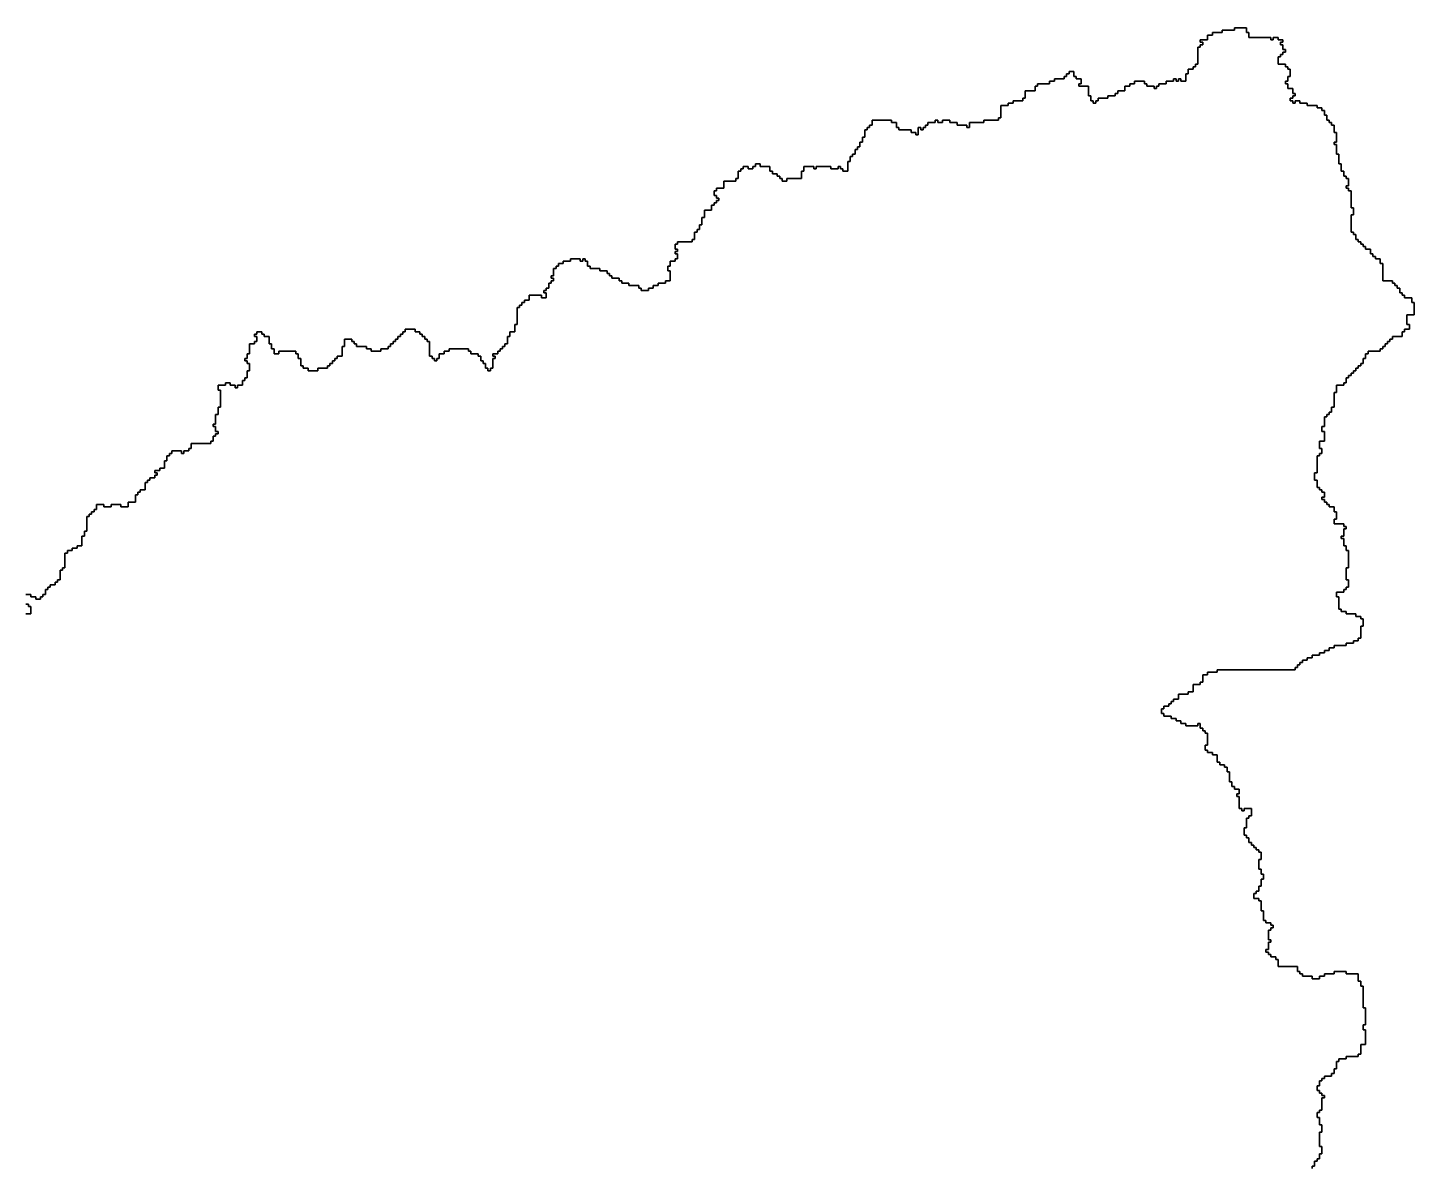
# Model space of a CAD drawing. Header units: inches. Extents: x -98695 to 376223, y 1122520 to 1501782.
# Drawn here: x -23376 to -5784, y 1321528 to 1335980 of the extents above; entities that cross this region are included whole.
import ezdxf

# ---------------------------------------------------------------- set-up
doc = ezdxf.new("R2010")
doc.units = ezdxf.units.IN
doc.header["$MEASUREMENT"] = 0
doc.layers.add('subs1', color=7, linetype='Continuous', true_color=0xc8dcf7)

msp = doc.modelspace()

# ---------------------------------------------------------------- linework, layer by layer
at = {"layer": 'subs1'}
for points in [[(-7080, 1321513, 0), (-7080, 1321543, 0), (-7049, 1321543, 0), (-7049, 1321605, 0), (-7018, 1321605, 0), (-7018, 1321636, 0), (-6987, 1321636, 0), (-6987, 1321698, 0), (-6956, 1321698, 0), (-6956, 1321790, 0), (-6987, 1321790, 0), (-6987, 1321975, 0), (-6956, 1321975, 0), (-6956, 1322068, 0), (-6987, 1322068, 0), (-6987, 1322160, 0), (-7018, 1322160, 0), (-7018, 1322222, 0), (-6987, 1322222, 0), (-6987, 1322253, 0), (-6956, 1322253, 0), (-6956, 1322407, 0), (-6925, 1322407, 0), (-6925, 1322438, 0), (-6956, 1322438, 0), (-6956, 1322469, 0), (-6987, 1322469, 0), (-6987, 1322500, 0), (-7018, 1322500, 0), (-7018, 1322561, 0), (-6987, 1322561, 0), (-6987, 1322623, 0), (-6956, 1322623, 0), (-6956, 1322654, 0), (-6925, 1322654, 0), (-6925, 1322685, 0), (-6833, 1322685, 0), (-6833, 1322716, 0), (-6802, 1322716, 0), (-6802, 1322777, 0), (-6771, 1322777, 0), (-6771, 1322870, 0), (-6740, 1322870, 0), (-6740, 1322901, 0), (-6648, 1322901, 0), (-6648, 1322932, 0), (-6494, 1322932, 0), (-6494, 1322962, 0), (-6463, 1322962, 0), (-6463, 1323086, 0), (-6401, 1323086, 0), (-6401, 1323271, 0), (-6432, 1323271, 0), (-6432, 1323333, 0), (-6401, 1323333, 0), (-6401, 1323548, 0), (-6432, 1323548, 0), (-6432, 1323826, 0), (-6463, 1323826, 0), (-6463, 1323888, 0), (-6494, 1323888, 0), (-6494, 1323980, 0), (-6648, 1323980, 0), (-6648, 1324011, 0), (-6802, 1324011, 0), (-6802, 1323980, 0), (-6925, 1323980, 0), (-6925, 1323950, 0), (-6987, 1323950, 0), (-6987, 1323919, 0), (-7080, 1323919, 0), (-7080, 1323950, 0), (-7203, 1323950, 0), (-7203, 1323980, 0), (-7234, 1323980, 0), (-7234, 1324011, 0), (-7265, 1324011, 0), (-7265, 1324073, 0), (-7512, 1324073, 0), (-7512, 1324165, 0), (-7542, 1324165, 0), (-7542, 1324196, 0), (-7604, 1324196, 0), (-7604, 1324227, 0), (-7635, 1324227, 0), (-7635, 1324258, 0), (-7666, 1324258, 0), (-7666, 1324289, 0), (-7635, 1324289, 0), (-7635, 1324381, 0), (-7604, 1324381, 0), (-7604, 1324412, 0), (-7635, 1324412, 0), (-7635, 1324536, 0), (-7604, 1324536, 0), (-7604, 1324566, 0), (-7573, 1324566, 0), (-7573, 1324597, 0), (-7604, 1324597, 0), (-7604, 1324628, 0), (-7666, 1324628, 0), (-7666, 1324659, 0), (-7697, 1324659, 0), (-7697, 1324782, 0), (-7728, 1324782, 0), (-7728, 1324906, 0), (-7758, 1324906, 0), (-7758, 1324937, 0), (-7820, 1324937, 0), (-7820, 1324998, 0), (-7789, 1324998, 0), (-7789, 1325029, 0), (-7758, 1325029, 0), (-7758, 1325091, 0), (-7728, 1325091, 0), (-7728, 1325183, 0), (-7697, 1325183, 0), (-7697, 1325245, 0), (-7728, 1325245, 0), (-7728, 1325307, 0), (-7758, 1325307, 0), (-7758, 1325430, 0), (-7728, 1325430, 0), (-7728, 1325523, 0), (-7758, 1325523, 0), (-7758, 1325554, 0), (-7789, 1325554, 0), (-7789, 1325584, 0), (-7820, 1325584, 0), (-7820, 1325615, 0), (-7851, 1325615, 0), (-7851, 1325646, 0), (-7882, 1325646, 0), (-7882, 1325708, 0), (-7913, 1325708, 0), (-7913, 1325739, 0), (-7943, 1325739, 0), (-7943, 1325831, 0), (-7913, 1325831, 0), (-7913, 1325955, 0), (-7882, 1325955, 0), (-7882, 1325985, 0), (-7851, 1325985, 0), (-7851, 1326078, 0), (-7943, 1326078, 0), (-7943, 1326047, 0), (-7974, 1326047, 0), (-7974, 1326078, 0), (-8005, 1326078, 0), (-8005, 1326232, 0), (-8036, 1326232, 0), (-8036, 1326263, 0), (-8005, 1326263, 0), (-8005, 1326325, 0), (-8067, 1326325, 0), (-8067, 1326356, 0), (-8098, 1326356, 0), (-8098, 1326417, 0), (-8129, 1326417, 0), (-8129, 1326541, 0), (-8159, 1326541, 0), (-8159, 1326602, 0), (-8190, 1326602, 0), (-8190, 1326633, 0), (-8252, 1326633, 0), (-8252, 1326664, 0), (-8283, 1326664, 0), (-8283, 1326757, 0), (-8344, 1326757, 0), (-8344, 1326787, 0), (-8406, 1326787, 0), (-8406, 1326818, 0), (-8437, 1326818, 0), (-8437, 1326880, 0), (-8406, 1326880, 0), (-8406, 1327034, 0), (-8437, 1327034, 0), (-8437, 1327065, 0), (-8468, 1327065, 0), (-8468, 1327096, 0), (-8499, 1327096, 0), (-8499, 1327158, 0), (-8530, 1327158, 0), (-8530, 1327127, 0), (-8684, 1327127, 0), (-8684, 1327158, 0), (-8745, 1327158, 0), (-8745, 1327188, 0), (-8807, 1327188, 0), (-8807, 1327219, 0), (-8869, 1327219, 0), (-8869, 1327250, 0), (-8961, 1327250, 0), (-8961, 1327281, 0), (-8992, 1327281, 0), (-8992, 1327343, 0), (-8961, 1327343, 0), (-8961, 1327374, 0), (-8900, 1327374, 0), (-8900, 1327404, 0), (-8869, 1327404, 0), (-8869, 1327435, 0), (-8838, 1327435, 0), (-8838, 1327466, 0), (-8776, 1327466, 0), (-8776, 1327528, 0), (-8653, 1327528, 0), (-8653, 1327559, 0), (-8591, 1327559, 0), (-8591, 1327651, 0), (-8499, 1327651, 0), (-8499, 1327682, 0), (-8468, 1327682, 0), (-8468, 1327775, 0), (-8406, 1327775, 0), (-8406, 1327805, 0), (-8283, 1327805, 0), (-8283, 1327836, 0), (-7296, 1327836, 0), (-7296, 1327867, 0), (-7265, 1327867, 0), (-7265, 1327898, 0), (-7234, 1327898, 0), (-7234, 1327929, 0), (-7203, 1327929, 0), (-7203, 1327960, 0), (-7141, 1327960, 0), (-7141, 1327990, 0), (-7080, 1327990, 0), (-7080, 1328021, 0), (-6987, 1328021, 0), (-6987, 1328052, 0), (-6925, 1328052, 0), (-6925, 1328083, 0), (-6864, 1328083, 0), (-6864, 1328114, 0), (-6802, 1328114, 0), (-6802, 1328145, 0), (-6648, 1328145, 0), (-6648, 1328176, 0), (-6555, 1328176, 0), (-6555, 1328206, 0), (-6494, 1328206, 0), (-6494, 1328237, 0), (-6463, 1328237, 0), (-6463, 1328391, 0), (-6432, 1328391, 0), (-6432, 1328484, 0), (-6463, 1328484, 0), (-6463, 1328515, 0), (-6524, 1328515, 0), (-6524, 1328546, 0), (-6648, 1328546, 0), (-6648, 1328577, 0), (-6710, 1328577, 0), (-6710, 1328607, 0), (-6740, 1328607, 0), (-6740, 1328762, 0), (-6771, 1328762, 0), (-6771, 1328823, 0), (-6679, 1328823, 0), (-6679, 1328854, 0), (-6648, 1328854, 0), (-6648, 1328885, 0), (-6617, 1328885, 0), (-6617, 1328978, 0), (-6648, 1328978, 0), (-6648, 1329132, 0), (-6617, 1329132, 0), (-6617, 1329348, 0), (-6648, 1329348, 0), (-6648, 1329409, 0), (-6679, 1329409, 0), (-6679, 1329502, 0), (-6710, 1329502, 0), (-6710, 1329533, 0), (-6679, 1329533, 0), (-6679, 1329625, 0), (-6648, 1329625, 0), (-6648, 1329656, 0), (-6679, 1329656, 0), (-6679, 1329687, 0), (-6802, 1329687, 0), (-6802, 1329749, 0), (-6771, 1329749, 0), (-6771, 1329841, 0), (-6802, 1329841, 0), (-6802, 1329903, 0), (-6864, 1329903, 0), (-6864, 1329934, 0), (-6895, 1329934, 0), (-6895, 1329965, 0), (-6925, 1329965, 0), (-6925, 1329995, 0), (-6956, 1329995, 0), (-6956, 1330026, 0), (-6925, 1330026, 0), (-6925, 1330088, 0), (-6956, 1330088, 0), (-6956, 1330119, 0), (-6987, 1330119, 0), (-6987, 1330150, 0), (-7018, 1330150, 0), (-7018, 1330242, 0), (-7049, 1330242, 0), (-7049, 1330335, 0), (-7018, 1330335, 0), (-7018, 1330551, 0), (-6987, 1330551, 0), (-6987, 1330582, 0), (-6956, 1330582, 0), (-6956, 1330643, 0), (-6987, 1330643, 0), (-6987, 1330736, 0), (-6925, 1330736, 0), (-6925, 1330859, 0), (-6956, 1330859, 0), (-6956, 1330921, 0), (-6925, 1330921, 0), (-6925, 1331044, 0), (-6895, 1331044, 0), (-6895, 1331075, 0), (-6864, 1331075, 0), (-6864, 1331106, 0), (-6833, 1331106, 0), (-6833, 1331168, 0), (-6802, 1331168, 0), (-6802, 1331353, 0), (-6771, 1331353, 0), (-6771, 1331445, 0), (-6679, 1331445, 0), (-6679, 1331476, 0), (-6648, 1331476, 0), (-6648, 1331538, 0), (-6617, 1331538, 0), (-6617, 1331569, 0), (-6586, 1331569, 0), (-6586, 1331600, 0), (-6555, 1331600, 0), (-6555, 1331630, 0), (-6524, 1331630, 0), (-6524, 1331661, 0), (-6494, 1331661, 0), (-6494, 1331692, 0), (-6463, 1331692, 0), (-6463, 1331723, 0), (-6432, 1331723, 0), (-6432, 1331785, 0), (-6401, 1331785, 0), (-6401, 1331846, 0), (-6370, 1331846, 0), (-6370, 1331877, 0), (-6216, 1331877, 0), (-6216, 1331908, 0), (-6185, 1331908, 0), (-6185, 1331939, 0), (-6154, 1331939, 0), (-6154, 1331970, 0), (-6123, 1331970, 0), (-6123, 1332001, 0), (-6093, 1332001, 0), (-6093, 1332031, 0), (-6062, 1332031, 0), (-6062, 1332062, 0), (-5938, 1332062, 0), (-5938, 1332124, 0), (-5908, 1332124, 0), (-5908, 1332155, 0), (-5846, 1332155, 0), (-5846, 1332216, 0), (-5877, 1332216, 0), (-5877, 1332340, 0), (-5784, 1332340, 0), (-5784, 1332494, 0), (-5815, 1332494, 0), (-5815, 1332556, 0), (-5908, 1332556, 0), (-5908, 1332587, 0), (-5938, 1332587, 0), (-5938, 1332617, 0), (-5969, 1332617, 0), (-5969, 1332679, 0), (-6000, 1332679, 0), (-6000, 1332710, 0), (-6031, 1332710, 0), (-6031, 1332741, 0), (-6062, 1332741, 0), (-6062, 1332772, 0), (-6185, 1332772, 0), (-6185, 1332988, 0), (-6216, 1332988, 0), (-6216, 1333049, 0), (-6278, 1333049, 0), (-6278, 1333080, 0), (-6309, 1333080, 0), (-6309, 1333111, 0), (-6339, 1333111, 0), (-6339, 1333173, 0), (-6401, 1333173, 0), (-6401, 1333204, 0), (-6432, 1333204, 0), (-6432, 1333234, 0), (-6463, 1333234, 0), (-6463, 1333265, 0), (-6494, 1333265, 0), (-6494, 1333296, 0), (-6524, 1333296, 0), (-6524, 1333358, 0), (-6555, 1333358, 0), (-6555, 1333389, 0), (-6586, 1333389, 0), (-6586, 1333605, 0), (-6555, 1333605, 0), (-6555, 1333697, 0), (-6586, 1333697, 0), (-6586, 1333913, 0), (-6617, 1333913, 0), (-6617, 1333944, 0), (-6648, 1333944, 0), (-6648, 1333975, 0), (-6617, 1333975, 0), (-6617, 1334067, 0), (-6648, 1334067, 0), (-6648, 1334098, 0), (-6679, 1334098, 0), (-6679, 1334160, 0), (-6710, 1334160, 0), (-6710, 1334252, 0), (-6740, 1334252, 0), (-6740, 1334376, 0), (-6771, 1334376, 0), (-6771, 1334499, 0), (-6802, 1334499, 0), (-6802, 1334530, 0), (-6771, 1334530, 0), (-6771, 1334653, 0), (-6802, 1334653, 0), (-6802, 1334746, 0), (-6833, 1334746, 0), (-6833, 1334777, 0), (-6864, 1334777, 0), (-6864, 1334808, 0), (-6895, 1334808, 0), (-6895, 1334869, 0), (-6925, 1334869, 0), (-6925, 1334931, 0), (-6956, 1334931, 0), (-6956, 1334962, 0), (-7018, 1334962, 0), (-7018, 1334993, 0), (-7141, 1334993, 0), (-7141, 1335024, 0), (-7234, 1335024, 0), (-7234, 1335054, 0), (-7296, 1335054, 0), (-7296, 1335024, 0), (-7326, 1335024, 0), (-7326, 1335054, 0), (-7357, 1335054, 0), (-7357, 1335085, 0), (-7326, 1335085, 0), (-7326, 1335116, 0), (-7296, 1335116, 0), (-7296, 1335147, 0), (-7326, 1335147, 0), (-7326, 1335209, 0), (-7388, 1335209, 0), (-7388, 1335270, 0), (-7419, 1335270, 0), (-7419, 1335301, 0), (-7388, 1335301, 0), (-7388, 1335363, 0), (-7357, 1335363, 0), (-7357, 1335455, 0), (-7388, 1335455, 0), (-7388, 1335486, 0), (-7419, 1335486, 0), (-7419, 1335517, 0), (-7512, 1335517, 0), (-7512, 1335610, 0), (-7481, 1335610, 0), (-7481, 1335640, 0), (-7450, 1335640, 0), (-7450, 1335671, 0), (-7419, 1335671, 0), (-7419, 1335702, 0), (-7450, 1335702, 0), (-7450, 1335764, 0), (-7481, 1335764, 0), (-7481, 1335795, 0), (-7450, 1335795, 0), (-7450, 1335826, 0), (-7512, 1335826, 0), (-7512, 1335856, 0), (-7573, 1335856, 0), (-7573, 1335826, 0), (-7604, 1335826, 0), (-7604, 1335856, 0), (-7882, 1335856, 0), (-7882, 1335918, 0), (-7913, 1335918, 0), (-7913, 1335980, 0), (-8067, 1335980, 0), (-8067, 1335949, 0), (-8221, 1335949, 0), (-8221, 1335918, 0), (-8344, 1335918, 0), (-8344, 1335887, 0), (-8406, 1335887, 0), (-8406, 1335826, 0), (-8499, 1335826, 0), (-8499, 1335795, 0), (-8468, 1335795, 0), (-8468, 1335764, 0), (-8499, 1335764, 0), (-8499, 1335733, 0), (-8530, 1335733, 0), (-8530, 1335517, 0), (-8560, 1335517, 0), (-8560, 1335486, 0), (-8591, 1335486, 0), (-8591, 1335455, 0), (-8653, 1335455, 0), (-8653, 1335394, 0), (-8684, 1335394, 0), (-8684, 1335301, 0), (-8745, 1335301, 0), (-8745, 1335332, 0), (-8776, 1335332, 0), (-8776, 1335301, 0), (-8807, 1335301, 0), (-8807, 1335332, 0), (-8838, 1335332, 0), (-8838, 1335301, 0), (-8931, 1335301, 0), (-8931, 1335270, 0), (-9023, 1335270, 0), (-9023, 1335239, 0), (-9054, 1335239, 0), (-9054, 1335209, 0), (-9085, 1335209, 0), (-9085, 1335239, 0), (-9177, 1335239, 0), (-9177, 1335270, 0), (-9208, 1335270, 0), (-9208, 1335301, 0), (-9332, 1335301, 0), (-9332, 1335270, 0), (-9393, 1335270, 0), (-9393, 1335239, 0), (-9455, 1335239, 0), (-9455, 1335178, 0), (-9547, 1335178, 0), (-9547, 1335147, 0), (-9578, 1335147, 0), (-9578, 1335116, 0), (-9671, 1335116, 0), (-9671, 1335085, 0), (-9794, 1335085, 0), (-9794, 1335054, 0), (-9825, 1335054, 0), (-9825, 1335024, 0), (-9856, 1335024, 0), (-9856, 1335054, 0), (-9887, 1335054, 0), (-9887, 1335116, 0), (-9918, 1335116, 0), (-9918, 1335239, 0), (-10041, 1335239, 0), (-10041, 1335270, 0), (-10010, 1335270, 0), (-10010, 1335332, 0), (-10072, 1335332, 0), (-10072, 1335363, 0), (-10103, 1335363, 0), (-10103, 1335425, 0), (-10164, 1335425, 0), (-10164, 1335394, 0), (-10195, 1335394, 0), (-10195, 1335363, 0), (-10226, 1335363, 0), (-10226, 1335332, 0), (-10349, 1335332, 0), (-10349, 1335301, 0), (-10411, 1335301, 0), (-10411, 1335270, 0), (-10565, 1335270, 0), (-10565, 1335239, 0), (-10596, 1335239, 0), (-10596, 1335178, 0), (-10720, 1335178, 0), (-10720, 1335085, 0), (-10750, 1335085, 0), (-10750, 1335054, 0), (-10874, 1335054, 0), (-10874, 1335024, 0), (-10936, 1335024, 0), (-10936, 1334993, 0), (-11028, 1334993, 0), (-11028, 1334838, 0), (-11059, 1334838, 0), (-11059, 1334808, 0), (-11244, 1334808, 0), (-11244, 1334777, 0), (-11429, 1334777, 0), (-11429, 1334715, 0), (-11460, 1334715, 0), (-11460, 1334746, 0), (-11583, 1334746, 0), (-11583, 1334777, 0), (-11676, 1334777, 0), (-11676, 1334808, 0), (-11768, 1334808, 0), (-11768, 1334777, 0), (-11830, 1334777, 0), (-11830, 1334808, 0), (-11861, 1334808, 0), (-11861, 1334777, 0), (-11954, 1334777, 0), (-11954, 1334746, 0), (-11984, 1334746, 0), (-11984, 1334715, 0), (-12015, 1334715, 0), (-12015, 1334684, 0), (-12046, 1334684, 0), (-12046, 1334715, 0), (-12077, 1334715, 0), (-12077, 1334623, 0), (-12108, 1334623, 0), (-12108, 1334653, 0), (-12169, 1334653, 0), (-12169, 1334684, 0), (-12324, 1334684, 0), (-12324, 1334715, 0), (-12355, 1334715, 0), (-12355, 1334777, 0), (-12416, 1334777, 0), (-12416, 1334808, 0), (-12663, 1334808, 0), (-12663, 1334746, 0), (-12694, 1334746, 0), (-12694, 1334715, 0), (-12725, 1334715, 0), (-12725, 1334684, 0), (-12756, 1334684, 0), (-12756, 1334592, 0), (-12786, 1334592, 0), (-12786, 1334530, 0), (-12817, 1334530, 0), (-12817, 1334468, 0), (-12848, 1334468, 0), (-12848, 1334437, 0), (-12879, 1334437, 0), (-12879, 1334376, 0), (-12910, 1334376, 0), (-12910, 1334345, 0), (-12941, 1334345, 0), (-12941, 1334283, 0), (-12971, 1334283, 0), (-12971, 1334160, 0), (-13033, 1334160, 0), (-13033, 1334191, 0), (-13064, 1334191, 0), (-13064, 1334221, 0), (-13095, 1334221, 0), (-13095, 1334191, 0), (-13187, 1334191, 0), (-13187, 1334221, 0), (-13372, 1334221, 0), (-13372, 1334191, 0), (-13403, 1334191, 0), (-13403, 1334221, 0), (-13527, 1334221, 0), (-13527, 1334160, 0), (-13558, 1334160, 0), (-13558, 1334067, 0), (-13743, 1334067, 0), (-13743, 1334036, 0), (-13804, 1334036, 0), (-13804, 1334067, 0), (-13835, 1334067, 0), (-13835, 1334098, 0), (-13866, 1334098, 0), (-13866, 1334129, 0), (-13928, 1334129, 0), (-13928, 1334160, 0), (-13959, 1334160, 0), (-13959, 1334221, 0), (-14082, 1334221, 0), (-14082, 1334252, 0), (-14144, 1334252, 0), (-14144, 1334221, 0), (-14174, 1334221, 0), (-14174, 1334191, 0), (-14236, 1334191, 0), (-14236, 1334221, 0), (-14298, 1334221, 0), (-14298, 1334191, 0), (-14329, 1334191, 0), (-14329, 1334160, 0), (-14360, 1334160, 0), (-14360, 1334067, 0), (-14390, 1334067, 0), (-14390, 1334036, 0), (-14545, 1334036, 0), (-14545, 1333944, 0), (-14637, 1333944, 0), (-14637, 1333913, 0), (-14668, 1333913, 0), (-14668, 1333851, 0), (-14637, 1333851, 0), (-14637, 1333820, 0), (-14606, 1333820, 0), (-14606, 1333790, 0), (-14637, 1333790, 0), (-14637, 1333759, 0), (-14668, 1333759, 0), (-14668, 1333728, 0), (-14699, 1333728, 0), (-14699, 1333666, 0), (-14791, 1333666, 0), (-14791, 1333574, 0), (-14822, 1333574, 0), (-14822, 1333481, 0), (-14853, 1333481, 0), (-14853, 1333419, 0), (-14884, 1333419, 0), (-14884, 1333389, 0), (-14915, 1333389, 0), (-14915, 1333296, 0), (-14946, 1333296, 0), (-14946, 1333265, 0), (-15131, 1333265, 0), (-15131, 1333234, 0), (-15162, 1333234, 0), (-15162, 1333173, 0), (-15131, 1333173, 0), (-15131, 1333142, 0), (-15162, 1333142, 0), (-15162, 1333111, 0), (-15131, 1333111, 0), (-15131, 1333049, 0), (-15162, 1333049, 0), (-15162, 1333018, 0), (-15223, 1333018, 0), (-15223, 1332957, 0), (-15254, 1332957, 0), (-15254, 1332895, 0), (-15223, 1332895, 0), (-15223, 1332772, 0), (-15285, 1332772, 0), (-15285, 1332741, 0), (-15378, 1332741, 0), (-15378, 1332710, 0), (-15439, 1332710, 0), (-15439, 1332679, 0), (-15501, 1332679, 0), (-15501, 1332648, 0), (-15593, 1332648, 0), (-15593, 1332679, 0), (-15624, 1332679, 0), (-15624, 1332710, 0), (-15748, 1332710, 0), (-15748, 1332741, 0), (-15840, 1332741, 0), (-15840, 1332772, 0), (-15871, 1332772, 0), (-15871, 1332803, 0), (-15964, 1332803, 0), (-15964, 1332833, 0), (-15994, 1332833, 0), (-15994, 1332864, 0), (-16025, 1332864, 0), (-16025, 1332895, 0), (-16118, 1332895, 0), (-16118, 1332926, 0), (-16241, 1332926, 0), (-16241, 1332957, 0), (-16272, 1332957, 0), (-16272, 1333018, 0), (-16303, 1333018, 0), (-16303, 1333049, 0), (-16334, 1333049, 0), (-16334, 1333018, 0), (-16365, 1333018, 0), (-16365, 1333049, 0), (-16488, 1333049, 0), (-16488, 1333018, 0), (-16581, 1333018, 0), (-16581, 1332988, 0), (-16642, 1332988, 0), (-16642, 1332957, 0), (-16673, 1332957, 0), (-16673, 1332926, 0), (-16704, 1332926, 0), (-16704, 1332833, 0), (-16735, 1332833, 0), (-16735, 1332803, 0), (-16704, 1332803, 0), (-16704, 1332772, 0), (-16735, 1332772, 0), (-16735, 1332741, 0), (-16766, 1332741, 0), (-16766, 1332679, 0), (-16796, 1332679, 0), (-16796, 1332648, 0), (-16827, 1332648, 0), (-16827, 1332617, 0), (-16796, 1332617, 0), (-16796, 1332556, 0), (-16858, 1332556, 0), (-16858, 1332587, 0), (-17012, 1332587, 0), (-17012, 1332525, 0), (-17074, 1332525, 0), (-17074, 1332494, 0), (-17105, 1332494, 0), (-17105, 1332463, 0), (-17136, 1332463, 0), (-17136, 1332432, 0), (-17167, 1332432, 0), (-17167, 1332216, 0), (-17197, 1332216, 0), (-17197, 1332124, 0), (-17259, 1332124, 0), (-17259, 1332062, 0), (-17290, 1332062, 0), (-17290, 1331970, 0), (-17321, 1331970, 0), (-17321, 1331939, 0), (-17352, 1331939, 0), (-17352, 1331908, 0), (-17383, 1331908, 0), (-17383, 1331877, 0), (-17413, 1331877, 0), (-17413, 1331846, 0), (-17475, 1331846, 0), (-17475, 1331815, 0), (-17444, 1331815, 0), (-17444, 1331785, 0), (-17475, 1331785, 0), (-17475, 1331661, 0), (-17506, 1331661, 0), (-17506, 1331630, 0), (-17537, 1331630, 0), (-17537, 1331661, 0), (-17568, 1331661, 0), (-17568, 1331723, 0), (-17598, 1331723, 0), (-17598, 1331754, 0), (-17629, 1331754, 0), (-17629, 1331815, 0), (-17660, 1331815, 0), (-17660, 1331846, 0), (-17753, 1331846, 0), (-17753, 1331877, 0), (-17784, 1331877, 0), (-17784, 1331908, 0), (-18030, 1331908, 0), (-18030, 1331877, 0), (-18092, 1331877, 0), (-18092, 1331846, 0), (-18154, 1331846, 0), (-18154, 1331785, 0), (-18185, 1331785, 0), (-18185, 1331754, 0), (-18215, 1331754, 0), (-18215, 1331785, 0), (-18246, 1331785, 0), (-18246, 1331815, 0), (-18277, 1331815, 0), (-18277, 1332001, 0), (-18308, 1332001, 0), (-18308, 1332031, 0), (-18339, 1332031, 0), (-18339, 1332062, 0), (-18370, 1332062, 0), (-18370, 1332093, 0), (-18401, 1332093, 0), (-18401, 1332124, 0), (-18462, 1332124, 0), (-18462, 1332155, 0), (-18586, 1332155, 0), (-18586, 1332124, 0), (-18616, 1332124, 0), (-18616, 1332093, 0), (-18647, 1332093, 0), (-18647, 1332062, 0), (-18678, 1332062, 0), (-18678, 1332031, 0), (-18709, 1332031, 0), (-18709, 1332001, 0), (-18740, 1332001, 0), (-18740, 1331970, 0), (-18771, 1331970, 0), (-18771, 1331939, 0), (-18802, 1331939, 0), (-18802, 1331908, 0), (-18894, 1331908, 0), (-18894, 1331877, 0), (-19017, 1331877, 0), (-19017, 1331908, 0), (-19079, 1331908, 0), (-19079, 1331939, 0), (-19203, 1331939, 0), (-19203, 1331970, 0), (-19233, 1331970, 0), (-19233, 1332001, 0), (-19264, 1332001, 0), (-19264, 1332031, 0), (-19357, 1332031, 0), (-19357, 1331939, 0), (-19388, 1331939, 0), (-19388, 1331815, 0), (-19449, 1331815, 0), (-19449, 1331785, 0), (-19480, 1331785, 0), (-19480, 1331754, 0), (-19511, 1331754, 0), (-19511, 1331723, 0), (-19542, 1331723, 0), (-19542, 1331692, 0), (-19573, 1331692, 0), (-19573, 1331661, 0), (-19696, 1331661, 0), (-19696, 1331630, 0), (-19819, 1331630, 0), (-19819, 1331661, 0), (-19881, 1331661, 0), (-19881, 1331692, 0), (-19912, 1331692, 0), (-19912, 1331785, 0), (-19943, 1331785, 0), (-19943, 1331846, 0), (-19974, 1331846, 0), (-19974, 1331877, 0), (-20190, 1331877, 0), (-20190, 1331846, 0), (-20251, 1331846, 0), (-20251, 1331908, 0), (-20282, 1331908, 0), (-20282, 1331970, 0), (-20313, 1331970, 0), (-20313, 1332062, 0), (-20375, 1332062, 0), (-20375, 1332093, 0), (-20406, 1332093, 0), (-20406, 1332124, 0), (-20467, 1332124, 0), (-20467, 1332093, 0), (-20498, 1332093, 0), (-20498, 1332062, 0), (-20467, 1332062, 0), (-20467, 1332001, 0), (-20498, 1332001, 0), (-20498, 1331970, 0), (-20560, 1331970, 0), (-20560, 1331846, 0), (-20591, 1331846, 0), (-20591, 1331785, 0), (-20621, 1331785, 0), (-20621, 1331754, 0), (-20591, 1331754, 0), (-20591, 1331723, 0), (-20560, 1331723, 0), (-20560, 1331630, 0), (-20591, 1331630, 0), (-20591, 1331538, 0), (-20621, 1331538, 0), (-20621, 1331507, 0), (-20652, 1331507, 0), (-20652, 1331445, 0), (-20714, 1331445, 0), (-20714, 1331414, 0), (-20745, 1331414, 0), (-20745, 1331445, 0), (-20807, 1331445, 0), (-20807, 1331476, 0), (-20868, 1331476, 0), (-20868, 1331445, 0), (-20961, 1331445, 0), (-20961, 1331384, 0), (-20930, 1331384, 0), (-20930, 1331168, 0), (-20961, 1331168, 0), (-20961, 1331075, 0), (-20992, 1331075, 0), (-20992, 1330952, 0), (-21022, 1330952, 0), (-21022, 1330921, 0), (-20992, 1330921, 0), (-20992, 1330859, 0), (-20961, 1330859, 0), (-20961, 1330828, 0), (-20992, 1330828, 0), (-20992, 1330798, 0), (-21022, 1330798, 0), (-21022, 1330736, 0), (-21053, 1330736, 0), (-21053, 1330705, 0), (-21300, 1330705, 0), (-21300, 1330643, 0), (-21331, 1330643, 0), (-21331, 1330612, 0), (-21393, 1330612, 0), (-21393, 1330582, 0), (-21423, 1330582, 0), (-21423, 1330612, 0), (-21547, 1330612, 0), (-21547, 1330582, 0), (-21578, 1330582, 0), (-21578, 1330551, 0), (-21609, 1330551, 0), (-21609, 1330489, 0), (-21639, 1330489, 0), (-21639, 1330396, 0), (-21701, 1330396, 0), (-21701, 1330366, 0), (-21763, 1330366, 0), (-21763, 1330335, 0), (-21732, 1330335, 0), (-21732, 1330304, 0), (-21763, 1330304, 0), (-21763, 1330273, 0), (-21825, 1330273, 0), (-21825, 1330242, 0), (-21855, 1330242, 0), (-21855, 1330211, 0), (-21886, 1330211, 0), (-21886, 1330119, 0), (-21948, 1330119, 0), (-21948, 1330088, 0), (-21979, 1330088, 0), (-21979, 1330057, 0), (-22010, 1330057, 0), (-22010, 1329965, 0), (-22102, 1329965, 0), (-22102, 1329903, 0), (-22195, 1329903, 0), (-22195, 1329934, 0), (-22318, 1329934, 0), (-22318, 1329903, 0), (-22411, 1329903, 0), (-22411, 1329934, 0), (-22503, 1329934, 0), (-22503, 1329872, 0), (-22534, 1329872, 0), (-22534, 1329841, 0), (-22565, 1329841, 0), (-22565, 1329810, 0), (-22596, 1329810, 0), (-22596, 1329780, 0), (-22627, 1329780, 0), (-22627, 1329594, 0), (-22657, 1329594, 0), (-22657, 1329533, 0), (-22688, 1329533, 0), (-22688, 1329409, 0), (-22750, 1329409, 0), (-22750, 1329379, 0), (-22812, 1329379, 0), (-22812, 1329348, 0), (-22873, 1329348, 0), (-22873, 1329317, 0), (-22904, 1329317, 0), (-22904, 1329132, 0), (-22935, 1329132, 0), (-22935, 1329101, 0), (-22966, 1329101, 0), (-22966, 1328978, 0), (-22997, 1328978, 0), (-22997, 1328947, 0), (-23028, 1328947, 0), (-23028, 1328916, 0), (-23089, 1328916, 0), (-23089, 1328885, 0), (-23120, 1328885, 0), (-23120, 1328854, 0), (-23151, 1328854, 0), (-23151, 1328792, 0), (-23182, 1328792, 0), (-23182, 1328762, 0), (-23213, 1328762, 0), (-23213, 1328731, 0), (-23274, 1328731, 0), (-23274, 1328762, 0), (-23336, 1328762, 0), (-23336, 1328792, 0), (-23398, 1328792, 0)], [(-23398, 1328792, 0), (-23336, 1328792, 0), (-23336, 1328762, 0), (-23274, 1328762, 0), (-23274, 1328731, 0), (-23213, 1328731, 0), (-23213, 1328762, 0), (-23182, 1328762, 0), (-23182, 1328792, 0), (-23151, 1328792, 0), (-23151, 1328854, 0), (-23120, 1328854, 0), (-23120, 1328885, 0), (-23089, 1328885, 0), (-23089, 1328916, 0), (-23028, 1328916, 0), (-23028, 1328947, 0), (-22997, 1328947, 0), (-22997, 1328978, 0), (-22966, 1328978, 0), (-22966, 1329101, 0), (-22935, 1329101, 0), (-22935, 1329132, 0), (-22904, 1329132, 0), (-22904, 1329317, 0), (-22873, 1329317, 0), (-22873, 1329348, 0), (-22812, 1329348, 0), (-22812, 1329379, 0), (-22750, 1329379, 0), (-22750, 1329409, 0), (-22688, 1329409, 0), (-22688, 1329533, 0), (-22657, 1329533, 0), (-22657, 1329594, 0), (-22627, 1329594, 0), (-22627, 1329780, 0), (-22596, 1329780, 0), (-22596, 1329810, 0), (-22565, 1329810, 0), (-22565, 1329841, 0), (-22534, 1329841, 0), (-22534, 1329872, 0), (-22503, 1329872, 0), (-22503, 1329934, 0), (-22411, 1329934, 0), (-22411, 1329903, 0), (-22318, 1329903, 0), (-22318, 1329934, 0), (-22195, 1329934, 0), (-22195, 1329903, 0), (-22102, 1329903, 0), (-22102, 1329965, 0), (-22010, 1329965, 0), (-22010, 1330057, 0), (-21979, 1330057, 0), (-21979, 1330088, 0), (-21948, 1330088, 0), (-21948, 1330119, 0), (-21886, 1330119, 0), (-21886, 1330211, 0), (-21855, 1330211, 0), (-21855, 1330242, 0), (-21825, 1330242, 0), (-21825, 1330273, 0), (-21763, 1330273, 0), (-21763, 1330304, 0), (-21732, 1330304, 0), (-21732, 1330335, 0), (-21763, 1330335, 0), (-21763, 1330366, 0), (-21701, 1330366, 0), (-21701, 1330396, 0), (-21639, 1330396, 0), (-21639, 1330489, 0), (-21609, 1330489, 0), (-21609, 1330551, 0), (-21578, 1330551, 0), (-21578, 1330582, 0), (-21547, 1330582, 0), (-21547, 1330612, 0), (-21423, 1330612, 0), (-21423, 1330582, 0), (-21393, 1330582, 0), (-21393, 1330612, 0), (-21331, 1330612, 0), (-21331, 1330643, 0), (-21300, 1330643, 0), (-21300, 1330705, 0), (-21053, 1330705, 0), (-21053, 1330736, 0), (-21022, 1330736, 0), (-21022, 1330798, 0), (-20992, 1330798, 0), (-20992, 1330828, 0), (-20961, 1330828, 0), (-20961, 1330859, 0), (-20992, 1330859, 0), (-20992, 1330921, 0), (-21022, 1330921, 0), (-21022, 1330952, 0), (-20992, 1330952, 0), (-20992, 1331075, 0), (-20961, 1331075, 0), (-20961, 1331168, 0), (-20930, 1331168, 0), (-20930, 1331384, 0), (-20961, 1331384, 0), (-20961, 1331445, 0), (-20868, 1331445, 0), (-20868, 1331476, 0), (-20807, 1331476, 0), (-20807, 1331445, 0), (-20745, 1331445, 0), (-20745, 1331414, 0), (-20714, 1331414, 0), (-20714, 1331445, 0), (-20652, 1331445, 0), (-20652, 1331507, 0), (-20621, 1331507, 0), (-20621, 1331538, 0), (-20591, 1331538, 0), (-20591, 1331630, 0), (-20560, 1331630, 0), (-20560, 1331723, 0), (-20591, 1331723, 0), (-20591, 1331754, 0), (-20621, 1331754, 0), (-20621, 1331785, 0), (-20591, 1331785, 0), (-20591, 1331846, 0), (-20560, 1331846, 0), (-20560, 1331970, 0), (-20498, 1331970, 0), (-20498, 1332001, 0), (-20467, 1332001, 0), (-20467, 1332062, 0), (-20498, 1332062, 0), (-20498, 1332093, 0), (-20467, 1332093, 0), (-20467, 1332124, 0), (-20406, 1332124, 0), (-20406, 1332093, 0), (-20375, 1332093, 0), (-20375, 1332062, 0), (-20313, 1332062, 0), (-20313, 1331970, 0), (-20282, 1331970, 0), (-20282, 1331908, 0), (-20251, 1331908, 0), (-20251, 1331846, 0), (-20190, 1331846, 0), (-20190, 1331877, 0), (-19974, 1331877, 0), (-19974, 1331846, 0), (-19943, 1331846, 0), (-19943, 1331785, 0), (-19912, 1331785, 0), (-19912, 1331692, 0), (-19881, 1331692, 0), (-19881, 1331661, 0), (-19819, 1331661, 0), (-19819, 1331630, 0), (-19696, 1331630, 0), (-19696, 1331661, 0), (-19573, 1331661, 0), (-19573, 1331692, 0), (-19542, 1331692, 0), (-19542, 1331723, 0), (-19511, 1331723, 0), (-19511, 1331754, 0), (-19480, 1331754, 0), (-19480, 1331785, 0), (-19449, 1331785, 0), (-19449, 1331815, 0), (-19388, 1331815, 0), (-19388, 1331939, 0), (-19357, 1331939, 0), (-19357, 1332031, 0), (-19264, 1332031, 0), (-19264, 1332001, 0), (-19233, 1332001, 0), (-19233, 1331970, 0), (-19203, 1331970, 0), (-19203, 1331939, 0), (-19079, 1331939, 0), (-19079, 1331908, 0), (-19017, 1331908, 0), (-19017, 1331877, 0), (-18894, 1331877, 0), (-18894, 1331908, 0), (-18802, 1331908, 0), (-18802, 1331939, 0), (-18771, 1331939, 0), (-18771, 1331970, 0), (-18740, 1331970, 0), (-18740, 1332001, 0), (-18709, 1332001, 0), (-18709, 1332031, 0), (-18678, 1332031, 0), (-18678, 1332062, 0), (-18647, 1332062, 0), (-18647, 1332093, 0), (-18616, 1332093, 0), (-18616, 1332124, 0), (-18586, 1332124, 0), (-18586, 1332155, 0), (-18462, 1332155, 0), (-18462, 1332124, 0), (-18401, 1332124, 0), (-18401, 1332093, 0), (-18370, 1332093, 0), (-18370, 1332062, 0), (-18339, 1332062, 0), (-18339, 1332031, 0), (-18308, 1332031, 0), (-18308, 1332001, 0), (-18277, 1332001, 0), (-18277, 1331815, 0), (-18246, 1331815, 0), (-18246, 1331785, 0), (-18215, 1331785, 0), (-18215, 1331754, 0), (-18185, 1331754, 0), (-18185, 1331785, 0), (-18154, 1331785, 0), (-18154, 1331846, 0), (-18092, 1331846, 0), (-18092, 1331877, 0), (-18030, 1331877, 0), (-18030, 1331908, 0), (-17784, 1331908, 0), (-17784, 1331877, 0), (-17753, 1331877, 0), (-17753, 1331846, 0), (-17660, 1331846, 0), (-17660, 1331815, 0), (-17629, 1331815, 0), (-17629, 1331754, 0), (-17598, 1331754, 0), (-17598, 1331723, 0), (-17568, 1331723, 0), (-17568, 1331661, 0), (-17537, 1331661, 0), (-17537, 1331630, 0), (-17506, 1331630, 0), (-17506, 1331661, 0), (-17475, 1331661, 0), (-17475, 1331785, 0), (-17444, 1331785, 0), (-17444, 1331815, 0), (-17475, 1331815, 0), (-17475, 1331846, 0), (-17413, 1331846, 0), (-17413, 1331877, 0), (-17383, 1331877, 0), (-17383, 1331908, 0), (-17352, 1331908, 0), (-17352, 1331939, 0), (-17321, 1331939, 0), (-17321, 1331970, 0), (-17290, 1331970, 0), (-17290, 1332062, 0), (-17259, 1332062, 0), (-17259, 1332124, 0), (-17197, 1332124, 0), (-17197, 1332216, 0), (-17167, 1332216, 0), (-17167, 1332432, 0), (-17136, 1332432, 0), (-17136, 1332463, 0), (-17105, 1332463, 0), (-17105, 1332494, 0), (-17074, 1332494, 0), (-17074, 1332525, 0), (-17012, 1332525, 0), (-17012, 1332587, 0), (-16858, 1332587, 0), (-16858, 1332556, 0), (-16796, 1332556, 0), (-16796, 1332617, 0), (-16827, 1332617, 0), (-16827, 1332648, 0), (-16796, 1332648, 0), (-16796, 1332679, 0), (-16766, 1332679, 0), (-16766, 1332741, 0), (-16735, 1332741, 0), (-16735, 1332772, 0), (-16704, 1332772, 0), (-16704, 1332803, 0), (-16735, 1332803, 0), (-16735, 1332833, 0), (-16704, 1332833, 0), (-16704, 1332926, 0), (-16673, 1332926, 0), (-16673, 1332957, 0), (-16642, 1332957, 0), (-16642, 1332988, 0), (-16581, 1332988, 0), (-16581, 1333018, 0), (-16488, 1333018, 0), (-16488, 1333049, 0), (-16365, 1333049, 0), (-16365, 1333018, 0), (-16334, 1333018, 0), (-16334, 1333049, 0), (-16303, 1333049, 0), (-16303, 1333018, 0), (-16272, 1333018, 0), (-16272, 1332957, 0), (-16241, 1332957, 0), (-16241, 1332926, 0), (-16118, 1332926, 0), (-16118, 1332895, 0), (-16025, 1332895, 0), (-16025, 1332864, 0), (-15994, 1332864, 0), (-15994, 1332833, 0), (-15964, 1332833, 0), (-15964, 1332803, 0), (-15871, 1332803, 0), (-15871, 1332772, 0), (-15840, 1332772, 0), (-15840, 1332741, 0), (-15748, 1332741, 0), (-15748, 1332710, 0), (-15624, 1332710, 0), (-15624, 1332679, 0), (-15593, 1332679, 0), (-15593, 1332648, 0), (-15501, 1332648, 0), (-15501, 1332679, 0), (-15439, 1332679, 0), (-15439, 1332710, 0), (-15378, 1332710, 0), (-15378, 1332741, 0), (-15285, 1332741, 0), (-15285, 1332772, 0), (-15223, 1332772, 0), (-15223, 1332895, 0), (-15254, 1332895, 0), (-15254, 1332957, 0), (-15223, 1332957, 0), (-15223, 1333018, 0), (-15162, 1333018, 0), (-15162, 1333049, 0), (-15131, 1333049, 0), (-15131, 1333111, 0), (-15162, 1333111, 0), (-15162, 1333142, 0), (-15131, 1333142, 0), (-15131, 1333173, 0), (-15162, 1333173, 0), (-15162, 1333234, 0), (-15131, 1333234, 0), (-15131, 1333265, 0), (-14946, 1333265, 0), (-14946, 1333296, 0), (-14915, 1333296, 0), (-14915, 1333389, 0), (-14884, 1333389, 0), (-14884, 1333419, 0), (-14853, 1333419, 0), (-14853, 1333481, 0), (-14822, 1333481, 0), (-14822, 1333574, 0), (-14791, 1333574, 0), (-14791, 1333666, 0), (-14699, 1333666, 0), (-14699, 1333728, 0), (-14668, 1333728, 0), (-14668, 1333759, 0), (-14637, 1333759, 0), (-14637, 1333790, 0), (-14606, 1333790, 0), (-14606, 1333820, 0), (-14637, 1333820, 0), (-14637, 1333851, 0), (-14668, 1333851, 0), (-14668, 1333913, 0), (-14637, 1333913, 0), (-14637, 1333944, 0), (-14545, 1333944, 0), (-14545, 1334036, 0), (-14390, 1334036, 0), (-14390, 1334067, 0), (-14360, 1334067, 0), (-14360, 1334160, 0), (-14329, 1334160, 0), (-14329, 1334191, 0), (-14298, 1334191, 0), (-14298, 1334221, 0), (-14236, 1334221, 0), (-14236, 1334191, 0), (-14174, 1334191, 0), (-14174, 1334221, 0), (-14144, 1334221, 0), (-14144, 1334252, 0), (-14082, 1334252, 0), (-14082, 1334221, 0), (-13959, 1334221, 0), (-13959, 1334160, 0), (-13928, 1334160, 0), (-13928, 1334129, 0), (-13866, 1334129, 0), (-13866, 1334098, 0), (-13835, 1334098, 0), (-13835, 1334067, 0), (-13804, 1334067, 0), (-13804, 1334036, 0), (-13743, 1334036, 0), (-13743, 1334067, 0), (-13558, 1334067, 0), (-13558, 1334160, 0), (-13527, 1334160, 0), (-13527, 1334221, 0), (-13403, 1334221, 0), (-13403, 1334191, 0), (-13372, 1334191, 0), (-13372, 1334221, 0), (-13187, 1334221, 0), (-13187, 1334191, 0), (-13095, 1334191, 0), (-13095, 1334221, 0), (-13064, 1334221, 0), (-13064, 1334191, 0), (-13033, 1334191, 0), (-13033, 1334160, 0), (-12971, 1334160, 0), (-12971, 1334283, 0), (-12941, 1334283, 0), (-12941, 1334345, 0), (-12910, 1334345, 0), (-12910, 1334376, 0), (-12879, 1334376, 0), (-12879, 1334437, 0), (-12848, 1334437, 0), (-12848, 1334468, 0), (-12817, 1334468, 0), (-12817, 1334530, 0), (-12786, 1334530, 0), (-12786, 1334592, 0), (-12756, 1334592, 0), (-12756, 1334684, 0), (-12725, 1334684, 0), (-12725, 1334715, 0), (-12694, 1334715, 0), (-12694, 1334746, 0), (-12663, 1334746, 0), (-12663, 1334808, 0), (-12416, 1334808, 0), (-12416, 1334777, 0), (-12355, 1334777, 0), (-12355, 1334715, 0), (-12324, 1334715, 0), (-12324, 1334684, 0), (-12169, 1334684, 0), (-12169, 1334653, 0), (-12108, 1334653, 0), (-12108, 1334623, 0), (-12077, 1334623, 0), (-12077, 1334715, 0), (-12046, 1334715, 0), (-12046, 1334684, 0), (-12015, 1334684, 0), (-12015, 1334715, 0), (-11984, 1334715, 0), (-11984, 1334746, 0), (-11954, 1334746, 0), (-11954, 1334777, 0), (-11861, 1334777, 0), (-11861, 1334808, 0), (-11830, 1334808, 0), (-11830, 1334777, 0), (-11768, 1334777, 0), (-11768, 1334808, 0), (-11676, 1334808, 0), (-11676, 1334777, 0), (-11583, 1334777, 0), (-11583, 1334746, 0), (-11460, 1334746, 0), (-11460, 1334715, 0), (-11429, 1334715, 0), (-11429, 1334777, 0), (-11244, 1334777, 0), (-11244, 1334808, 0), (-11059, 1334808, 0), (-11059, 1334838, 0), (-11028, 1334838, 0), (-11028, 1334993, 0), (-10936, 1334993, 0), (-10936, 1335024, 0), (-10874, 1335024, 0), (-10874, 1335054, 0), (-10750, 1335054, 0), (-10750, 1335085, 0), (-10720, 1335085, 0), (-10720, 1335178, 0), (-10596, 1335178, 0), (-10596, 1335239, 0), (-10565, 1335239, 0), (-10565, 1335270, 0), (-10411, 1335270, 0), (-10411, 1335301, 0), (-10349, 1335301, 0), (-10349, 1335332, 0), (-10226, 1335332, 0), (-10226, 1335363, 0), (-10195, 1335363, 0), (-10195, 1335394, 0), (-10164, 1335394, 0), (-10164, 1335425, 0), (-10103, 1335425, 0), (-10103, 1335363, 0), (-10072, 1335363, 0), (-10072, 1335332, 0), (-10010, 1335332, 0), (-10010, 1335270, 0), (-10041, 1335270, 0), (-10041, 1335239, 0), (-9918, 1335239, 0), (-9918, 1335116, 0), (-9887, 1335116, 0), (-9887, 1335054, 0), (-9856, 1335054, 0), (-9856, 1335024, 0), (-9825, 1335024, 0), (-9825, 1335054, 0), (-9794, 1335054, 0), (-9794, 1335085, 0), (-9671, 1335085, 0), (-9671, 1335116, 0), (-9578, 1335116, 0), (-9578, 1335147, 0), (-9547, 1335147, 0), (-9547, 1335178, 0), (-9455, 1335178, 0), (-9455, 1335239, 0), (-9393, 1335239, 0), (-9393, 1335270, 0), (-9332, 1335270, 0), (-9332, 1335301, 0), (-9208, 1335301, 0), (-9208, 1335270, 0), (-9177, 1335270, 0), (-9177, 1335239, 0), (-9085, 1335239, 0), (-9085, 1335209, 0), (-9054, 1335209, 0), (-9054, 1335239, 0), (-9023, 1335239, 0), (-9023, 1335270, 0), (-8931, 1335270, 0), (-8931, 1335301, 0), (-8838, 1335301, 0), (-8838, 1335332, 0), (-8807, 1335332, 0), (-8807, 1335301, 0), (-8776, 1335301, 0), (-8776, 1335332, 0), (-8745, 1335332, 0), (-8745, 1335301, 0), (-8684, 1335301, 0), (-8684, 1335394, 0), (-8653, 1335394, 0), (-8653, 1335455, 0), (-8591, 1335455, 0), (-8591, 1335486, 0), (-8560, 1335486, 0), (-8560, 1335517, 0), (-8530, 1335517, 0), (-8530, 1335733, 0), (-8499, 1335733, 0), (-8499, 1335764, 0), (-8468, 1335764, 0), (-8468, 1335795, 0), (-8499, 1335795, 0), (-8499, 1335826, 0), (-8406, 1335826, 0), (-8406, 1335887, 0), (-8344, 1335887, 0), (-8344, 1335918, 0), (-8221, 1335918, 0), (-8221, 1335949, 0), (-8067, 1335949, 0), (-8067, 1335980, 0), (-7913, 1335980, 0), (-7913, 1335918, 0), (-7882, 1335918, 0), (-7882, 1335856, 0), (-7604, 1335856, 0), (-7604, 1335826, 0), (-7573, 1335826, 0), (-7573, 1335856, 0), (-7512, 1335856, 0), (-7512, 1335826, 0), (-7450, 1335826, 0), (-7450, 1335795, 0), (-7481, 1335795, 0), (-7481, 1335764, 0), (-7450, 1335764, 0), (-7450, 1335702, 0), (-7419, 1335702, 0), (-7419, 1335671, 0), (-7450, 1335671, 0), (-7450, 1335640, 0), (-7481, 1335640, 0), (-7481, 1335610, 0), (-7512, 1335610, 0), (-7512, 1335517, 0), (-7419, 1335517, 0), (-7419, 1335486, 0), (-7388, 1335486, 0), (-7388, 1335455, 0), (-7357, 1335455, 0), (-7357, 1335363, 0), (-7388, 1335363, 0), (-7388, 1335301, 0), (-7419, 1335301, 0), (-7419, 1335270, 0), (-7388, 1335270, 0), (-7388, 1335209, 0), (-7326, 1335209, 0), (-7326, 1335147, 0), (-7296, 1335147, 0), (-7296, 1335116, 0), (-7326, 1335116, 0), (-7326, 1335085, 0), (-7357, 1335085, 0), (-7357, 1335054, 0), (-7326, 1335054, 0), (-7326, 1335024, 0), (-7296, 1335024, 0), (-7296, 1335054, 0), (-7234, 1335054, 0), (-7234, 1335024, 0), (-7141, 1335024, 0), (-7141, 1334993, 0), (-7018, 1334993, 0), (-7018, 1334962, 0), (-6956, 1334962, 0), (-6956, 1334931, 0), (-6925, 1334931, 0), (-6925, 1334869, 0), (-6895, 1334869, 0), (-6895, 1334808, 0), (-6864, 1334808, 0), (-6864, 1334777, 0), (-6833, 1334777, 0), (-6833, 1334746, 0), (-6802, 1334746, 0), (-6802, 1334653, 0), (-6771, 1334653, 0), (-6771, 1334530, 0), (-6802, 1334530, 0), (-6802, 1334499, 0), (-6771, 1334499, 0), (-6771, 1334376, 0), (-6740, 1334376, 0), (-6740, 1334252, 0), (-6710, 1334252, 0), (-6710, 1334160, 0), (-6679, 1334160, 0), (-6679, 1334098, 0), (-6648, 1334098, 0), (-6648, 1334067, 0), (-6617, 1334067, 0), (-6617, 1333975, 0), (-6648, 1333975, 0), (-6648, 1333944, 0), (-6617, 1333944, 0), (-6617, 1333913, 0), (-6586, 1333913, 0), (-6586, 1333697, 0), (-6555, 1333697, 0), (-6555, 1333605, 0), (-6586, 1333605, 0), (-6586, 1333389, 0), (-6555, 1333389, 0), (-6555, 1333358, 0), (-6524, 1333358, 0), (-6524, 1333296, 0), (-6494, 1333296, 0), (-6494, 1333265, 0), (-6463, 1333265, 0), (-6463, 1333234, 0), (-6432, 1333234, 0), (-6432, 1333204, 0), (-6401, 1333204, 0), (-6401, 1333173, 0), (-6339, 1333173, 0), (-6339, 1333111, 0), (-6309, 1333111, 0), (-6309, 1333080, 0), (-6278, 1333080, 0), (-6278, 1333049, 0), (-6216, 1333049, 0), (-6216, 1332988, 0), (-6185, 1332988, 0), (-6185, 1332772, 0), (-6062, 1332772, 0), (-6062, 1332741, 0), (-6031, 1332741, 0), (-6031, 1332710, 0), (-6000, 1332710, 0), (-6000, 1332679, 0), (-5969, 1332679, 0), (-5969, 1332617, 0), (-5938, 1332617, 0), (-5938, 1332587, 0), (-5908, 1332587, 0), (-5908, 1332556, 0), (-5815, 1332556, 0), (-5815, 1332494, 0), (-5784, 1332494, 0), (-5784, 1332340, 0), (-5877, 1332340, 0), (-5877, 1332216, 0), (-5846, 1332216, 0), (-5846, 1332155, 0), (-5908, 1332155, 0), (-5908, 1332124, 0), (-5938, 1332124, 0), (-5938, 1332062, 0), (-6062, 1332062, 0), (-6062, 1332031, 0), (-6093, 1332031, 0), (-6093, 1332001, 0), (-6123, 1332001, 0), (-6123, 1331970, 0), (-6154, 1331970, 0), (-6154, 1331939, 0), (-6185, 1331939, 0), (-6185, 1331908, 0), (-6216, 1331908, 0), (-6216, 1331877, 0), (-6370, 1331877, 0), (-6370, 1331846, 0), (-6401, 1331846, 0), (-6401, 1331785, 0), (-6432, 1331785, 0), (-6432, 1331723, 0), (-6463, 1331723, 0), (-6463, 1331692, 0), (-6494, 1331692, 0), (-6494, 1331661, 0), (-6524, 1331661, 0), (-6524, 1331630, 0), (-6555, 1331630, 0), (-6555, 1331600, 0), (-6586, 1331600, 0), (-6586, 1331569, 0), (-6617, 1331569, 0), (-6617, 1331538, 0), (-6648, 1331538, 0), (-6648, 1331476, 0), (-6679, 1331476, 0), (-6679, 1331445, 0), (-6771, 1331445, 0), (-6771, 1331353, 0), (-6802, 1331353, 0), (-6802, 1331168, 0), (-6833, 1331168, 0), (-6833, 1331106, 0), (-6864, 1331106, 0), (-6864, 1331075, 0), (-6895, 1331075, 0), (-6895, 1331044, 0), (-6925, 1331044, 0), (-6925, 1330921, 0), (-6956, 1330921, 0), (-6956, 1330859, 0), (-6925, 1330859, 0), (-6925, 1330736, 0), (-6987, 1330736, 0), (-6987, 1330643, 0), (-6956, 1330643, 0), (-6956, 1330582, 0), (-6987, 1330582, 0), (-6987, 1330551, 0), (-7018, 1330551, 0), (-7018, 1330335, 0), (-7049, 1330335, 0), (-7049, 1330242, 0), (-7018, 1330242, 0), (-7018, 1330150, 0), (-6987, 1330150, 0), (-6987, 1330119, 0), (-6956, 1330119, 0), (-6956, 1330088, 0), (-6925, 1330088, 0), (-6925, 1330026, 0), (-6956, 1330026, 0), (-6956, 1329995, 0), (-6925, 1329995, 0), (-6925, 1329965, 0), (-6895, 1329965, 0), (-6895, 1329934, 0), (-6864, 1329934, 0), (-6864, 1329903, 0), (-6802, 1329903, 0), (-6802, 1329841, 0), (-6771, 1329841, 0), (-6771, 1329749, 0), (-6802, 1329749, 0), (-6802, 1329687, 0), (-6679, 1329687, 0), (-6679, 1329656, 0), (-6648, 1329656, 0), (-6648, 1329625, 0), (-6679, 1329625, 0), (-6679, 1329533, 0), (-6710, 1329533, 0), (-6710, 1329502, 0), (-6679, 1329502, 0), (-6679, 1329409, 0), (-6648, 1329409, 0), (-6648, 1329348, 0), (-6617, 1329348, 0), (-6617, 1329132, 0), (-6648, 1329132, 0), (-6648, 1328978, 0), (-6617, 1328978, 0), (-6617, 1328885, 0), (-6648, 1328885, 0), (-6648, 1328854, 0), (-6679, 1328854, 0), (-6679, 1328823, 0), (-6771, 1328823, 0), (-6771, 1328762, 0), (-6740, 1328762, 0), (-6740, 1328607, 0), (-6710, 1328607, 0), (-6710, 1328577, 0), (-6648, 1328577, 0), (-6648, 1328546, 0), (-6524, 1328546, 0), (-6524, 1328515, 0), (-6463, 1328515, 0), (-6463, 1328484, 0), (-6432, 1328484, 0), (-6432, 1328391, 0), (-6463, 1328391, 0), (-6463, 1328237, 0), (-6494, 1328237, 0), (-6494, 1328206, 0), (-6555, 1328206, 0), (-6555, 1328176, 0), (-6648, 1328176, 0), (-6648, 1328145, 0), (-6802, 1328145, 0), (-6802, 1328114, 0), (-6864, 1328114, 0), (-6864, 1328083, 0), (-6925, 1328083, 0), (-6925, 1328052, 0), (-6987, 1328052, 0), (-6987, 1328021, 0), (-7080, 1328021, 0), (-7080, 1327990, 0), (-7141, 1327990, 0), (-7141, 1327960, 0), (-7203, 1327960, 0), (-7203, 1327929, 0), (-7234, 1327929, 0), (-7234, 1327898, 0), (-7265, 1327898, 0), (-7265, 1327867, 0), (-7296, 1327867, 0), (-7296, 1327836, 0), (-8283, 1327836, 0), (-8283, 1327805, 0), (-8406, 1327805, 0), (-8406, 1327775, 0), (-8468, 1327775, 0), (-8468, 1327682, 0), (-8499, 1327682, 0), (-8499, 1327651, 0), (-8591, 1327651, 0), (-8591, 1327559, 0), (-8653, 1327559, 0), (-8653, 1327528, 0), (-8776, 1327528, 0), (-8776, 1327466, 0), (-8838, 1327466, 0), (-8838, 1327435, 0), (-8869, 1327435, 0), (-8869, 1327404, 0), (-8900, 1327404, 0), (-8900, 1327374, 0), (-8961, 1327374, 0), (-8961, 1327343, 0), (-8992, 1327343, 0), (-8992, 1327281, 0), (-8961, 1327281, 0), (-8961, 1327250, 0), (-8869, 1327250, 0), (-8869, 1327219, 0), (-8807, 1327219, 0), (-8807, 1327188, 0), (-8745, 1327188, 0), (-8745, 1327158, 0), (-8684, 1327158, 0), (-8684, 1327127, 0), (-8530, 1327127, 0), (-8530, 1327158, 0), (-8499, 1327158, 0), (-8499, 1327096, 0), (-8468, 1327096, 0), (-8468, 1327065, 0), (-8437, 1327065, 0), (-8437, 1327034, 0), (-8406, 1327034, 0), (-8406, 1326880, 0), (-8437, 1326880, 0), (-8437, 1326818, 0), (-8406, 1326818, 0), (-8406, 1326787, 0), (-8344, 1326787, 0), (-8344, 1326757, 0), (-8283, 1326757, 0), (-8283, 1326664, 0), (-8252, 1326664, 0), (-8252, 1326633, 0), (-8190, 1326633, 0), (-8190, 1326602, 0), (-8159, 1326602, 0), (-8159, 1326541, 0), (-8129, 1326541, 0), (-8129, 1326417, 0), (-8098, 1326417, 0), (-8098, 1326356, 0), (-8067, 1326356, 0), (-8067, 1326325, 0), (-8005, 1326325, 0), (-8005, 1326263, 0), (-8036, 1326263, 0), (-8036, 1326232, 0), (-8005, 1326232, 0), (-8005, 1326078, 0), (-7974, 1326078, 0), (-7974, 1326047, 0), (-7943, 1326047, 0), (-7943, 1326078, 0), (-7851, 1326078, 0), (-7851, 1325985, 0), (-7882, 1325985, 0), (-7882, 1325955, 0), (-7913, 1325955, 0), (-7913, 1325831, 0), (-7943, 1325831, 0), (-7943, 1325739, 0), (-7913, 1325739, 0), (-7913, 1325708, 0), (-7882, 1325708, 0), (-7882, 1325646, 0), (-7851, 1325646, 0), (-7851, 1325615, 0), (-7820, 1325615, 0), (-7820, 1325584, 0), (-7789, 1325584, 0), (-7789, 1325554, 0), (-7758, 1325554, 0), (-7758, 1325523, 0), (-7728, 1325523, 0), (-7728, 1325430, 0), (-7758, 1325430, 0), (-7758, 1325307, 0), (-7728, 1325307, 0), (-7728, 1325245, 0), (-7697, 1325245, 0), (-7697, 1325183, 0), (-7728, 1325183, 0), (-7728, 1325091, 0), (-7758, 1325091, 0), (-7758, 1325029, 0), (-7789, 1325029, 0), (-7789, 1324998, 0), (-7820, 1324998, 0), (-7820, 1324937, 0), (-7758, 1324937, 0), (-7758, 1324906, 0), (-7728, 1324906, 0), (-7728, 1324782, 0), (-7697, 1324782, 0), (-7697, 1324659, 0), (-7666, 1324659, 0), (-7666, 1324628, 0), (-7604, 1324628, 0), (-7604, 1324597, 0), (-7573, 1324597, 0), (-7573, 1324566, 0), (-7604, 1324566, 0), (-7604, 1324536, 0), (-7635, 1324536, 0), (-7635, 1324412, 0), (-7604, 1324412, 0), (-7604, 1324381, 0), (-7635, 1324381, 0), (-7635, 1324289, 0), (-7666, 1324289, 0), (-7666, 1324258, 0), (-7635, 1324258, 0), (-7635, 1324227, 0), (-7604, 1324227, 0), (-7604, 1324196, 0), (-7542, 1324196, 0), (-7542, 1324165, 0), (-7512, 1324165, 0), (-7512, 1324073, 0), (-7265, 1324073, 0), (-7265, 1324011, 0), (-7234, 1324011, 0), (-7234, 1323980, 0), (-7203, 1323980, 0), (-7203, 1323950, 0), (-7080, 1323950, 0), (-7080, 1323919, 0), (-6987, 1323919, 0), (-6987, 1323950, 0), (-6925, 1323950, 0), (-6925, 1323980, 0), (-6802, 1323980, 0), (-6802, 1324011, 0), (-6648, 1324011, 0), (-6648, 1323980, 0), (-6494, 1323980, 0), (-6494, 1323888, 0), (-6463, 1323888, 0), (-6463, 1323826, 0), (-6432, 1323826, 0), (-6432, 1323548, 0), (-6401, 1323548, 0), (-6401, 1323333, 0), (-6432, 1323333, 0), (-6432, 1323271, 0), (-6401, 1323271, 0), (-6401, 1323086, 0), (-6463, 1323086, 0), (-6463, 1322962, 0), (-6494, 1322962, 0), (-6494, 1322932, 0), (-6648, 1322932, 0), (-6648, 1322901, 0), (-6740, 1322901, 0), (-6740, 1322870, 0), (-6771, 1322870, 0), (-6771, 1322777, 0), (-6802, 1322777, 0), (-6802, 1322716, 0), (-6833, 1322716, 0), (-6833, 1322685, 0), (-6925, 1322685, 0), (-6925, 1322654, 0), (-6956, 1322654, 0), (-6956, 1322623, 0), (-6987, 1322623, 0), (-6987, 1322561, 0), (-7018, 1322561, 0), (-7018, 1322500, 0), (-6987, 1322500, 0), (-6987, 1322469, 0), (-6956, 1322469, 0), (-6956, 1322438, 0), (-6925, 1322438, 0), (-6925, 1322407, 0), (-6956, 1322407, 0), (-6956, 1322253, 0), (-6987, 1322253, 0), (-6987, 1322222, 0), (-7018, 1322222, 0), (-7018, 1322160, 0), (-6987, 1322160, 0), (-6987, 1322068, 0), (-6956, 1322068, 0), (-6956, 1321975, 0), (-6987, 1321975, 0), (-6987, 1321790, 0), (-6956, 1321790, 0), (-6956, 1321698, 0), (-6987, 1321698, 0), (-6987, 1321636, 0), (-7018, 1321636, 0), (-7018, 1321605, 0), (-7049, 1321605, 0), (-7049, 1321543, 0), (-7080, 1321543, 0), (-7080, 1321513, 0)], [(-23398, 1328669, 0), (-23367, 1328669, 0), (-23367, 1328638, 0), (-23336, 1328638, 0), (-23336, 1328546, 0), (-23398, 1328546, 0)], [(-23398, 1328546, 0), (-23336, 1328546, 0), (-23336, 1328638, 0), (-23367, 1328638, 0), (-23367, 1328669, 0), (-23398, 1328669, 0)]]:
    msp.add_polyline3d(points, dxfattribs=at)

doc.saveas('drawing.dxf')
